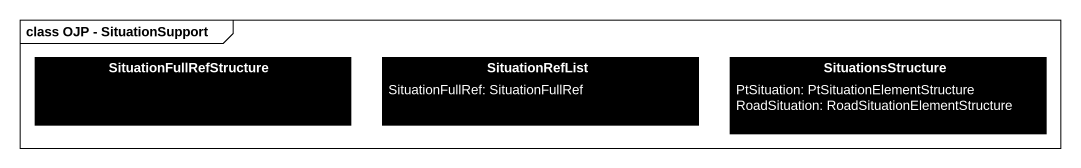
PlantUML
@startuml
mainframe class OJP - SituationSupport
hide circle
hide empty members
class SituationFullRefStructure #000000
class SituationRefList #000000 {
  SituationFullRef: SituationFullRef
}
class SituationsStructure #000000 {
  PtSituation: PtSituationElementStructure
  RoadSituation: RoadSituationElementStructure
}
@enduml
